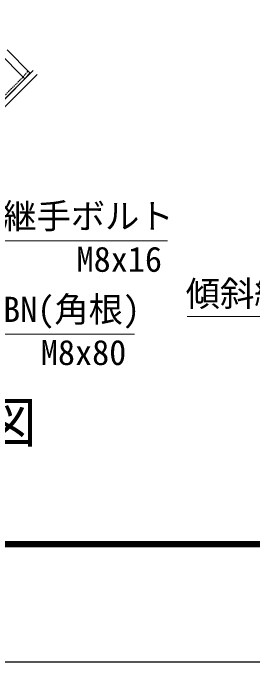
# Model space of a CAD drawing. Units: millimetres, scale not verified. Extents: x -4200 to 4200, y -2970 to 2970.
# Drawn here: x -1108 to -651, y -2970 to -1729 of the extents above; entities that cross this region are included whole.
import ezdxf
from ezdxf.enums import TextEntityAlignment as Align

# ---------------------------------------------------------------- set-up
doc = ezdxf.new("R2010")
doc.units = ezdxf.units.MM
doc.header["$LTSCALE"] = 10
doc.linetypes.add('USER2', pattern=[0.375, 0.25, -0.125])
for name, color, linetype, lineweight in [('0-0_D-TTL-TXT', 7, 'Continuous', 25), ('0-6_D-STR3', 3, 'Continuous', 13), ('0-A_D-STR-TXT', 7, 'Continuous', 13), ('0-B_D-STR2', 7, 'Continuous', 13), ('0-E_D-TTL', 7, 'Continuous', 25)]:
    doc.layers.add(name, color=color, linetype=linetype, lineweight=lineweight)
doc.styles.add('ＭＳ ゴシック', font='')
doc.styles.get('ＭＳ ゴシック').set_extended_font_data('MS Gothic')

msp = doc.modelspace()

# ---------------------------------------------------------------- linework, layer by layer
at = {"layer": '0-6_D-STR3'}
for p, q in [((-1085.55, -1854.59), (-1187.37, -1752.76)), ((-1076, -1842.92), (-1119.49, -1799.44)), ((-1085.55, -1854.59), (-1076, -1842.92)), ((-1085.55, -1854.59), (-1315.51, -2084.53))]:
    msp.add_line(p, q, dxfattribs=at)
at = {"layer": '0-6_D-STR3', "linetype": 'USER2'}
for q in [(-1079.42, -1839.51), (-1318.91, -2081.14)]:
    msp.add_line((-1089.11, -1851.37), q, dxfattribs=at)
at = {"layer": '0-A_D-STR-TXT'}
for p, q in [((-1279.81, -2164.59), (-812.55, -2164.59)), ((-775.11, -2309.11), (-252.06, -2309.11)), ((-1278.15, -2342.89), (-875.89, -2342.89))]:
    msp.add_line(p, q, dxfattribs=at)
at = {"layer": '0-B_D-STR2'}
for p, q in [((-1069.74, -1838.77), (-1324.99, -2094.03)), ((-1062.1, -1846.4), (-1317.35, -2101.66))]:
    msp.add_line(p, q, dxfattribs=at)
at = {"layer": '0-E_D-TTL', "color": 2}
msp.add_lwpolyline([(-4199.93, 2969.97), (4200.07, 2969.97), (4200.07, -2970.03), (-4199.93, -2970.03)], close=True, dxfattribs=at)
at = {"layer": '0-E_D-TTL'}
for points in [[(-3929.93, 2749.97), (3930.07, 2749.97), (3930.07, -2750.03), (-3929.93, -2750.03)], [(-3927.43, 2747.47), (3927.57, 2747.47), (3927.57, -2747.53), (-3927.43, -2747.53)], [(-3924.93, 2744.97), (3925.07, 2744.97), (3925.07, -2745.03), (-3924.93, -2745.03)], [(-3922.43, 2742.47), (3922.57, 2742.47), (3922.57, -2742.53), (-3922.43, -2742.53)], [(-3919.93, 2739.97), (3920.07, 2739.97), (3920.07, -2740.03), (-3919.93, -2740.03)]]:
    msp.add_lwpolyline(points, close=True, dxfattribs=at)

# ---------------------------------------------------------------- texts
at = {"layer": '0-0_D-TTL-TXT', "style": 'ＭＳ ゴシック'}
msp.add_text('各柱継手取付図', height=76.98, dxfattribs=at).set_placement((-1797.7, -2573.25), align=Align.BOTTOM_LEFT)
at = {"layer": '0-A_D-STR-TXT', "style": 'ＭＳ ゴシック'}
for s, p in [('自在継手ボルト', (-1259.99, -2155.69)), ('M8x16', (-986.56, -2238.14)), ('傾斜継手用バンド', (-777.65, -2303.89)), ('継手BN(角根)', (-1258.33, -2333.99)), ('M8x80', (-1054.91, -2416.44))]:
    msp.add_text(s, height=48.09, dxfattribs=at).set_placement(p, align=Align.BOTTOM_LEFT)

doc.saveas('drawing.dxf')
